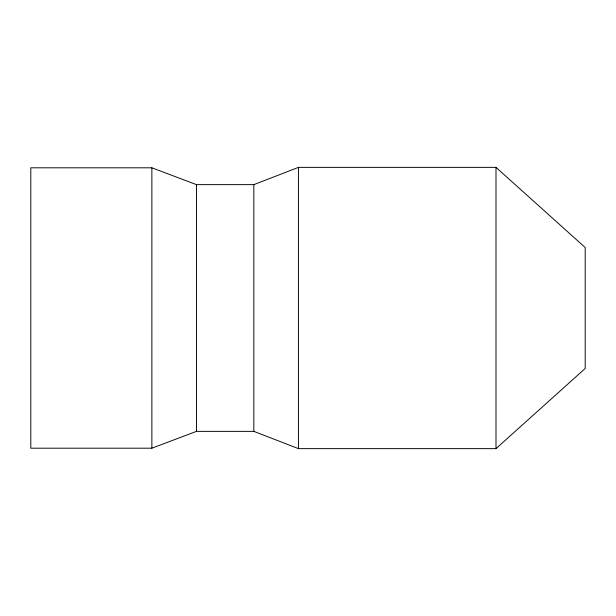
<?xml version="1.0" encoding="UTF-8"?>
<svg xmlns="http://www.w3.org/2000/svg" width="616" height="616" viewBox="0 0 616 616"><rect width="100%" height="100%" fill="white"/><g stroke="black" fill="none" stroke-linecap="round" stroke-linejoin="round"><path stroke-width="0.92" d="M495.988 448.64L585.2 368.476L585.2 247.524L495.988 167.359L298.444 167.359L253.838 184.631L196.481 184.631L151.875 167.806L30.8 167.806L30.8 448.194L151.875 448.194L196.481 431.369L253.838 431.369L298.444 448.64L495.988 448.64L495.988 167.359M298.444 167.359L298.444 448.64M253.838 184.631L253.838 431.369M196.481 184.631L196.481 431.369M151.875 167.806L151.875 448.194"/></g></svg>
